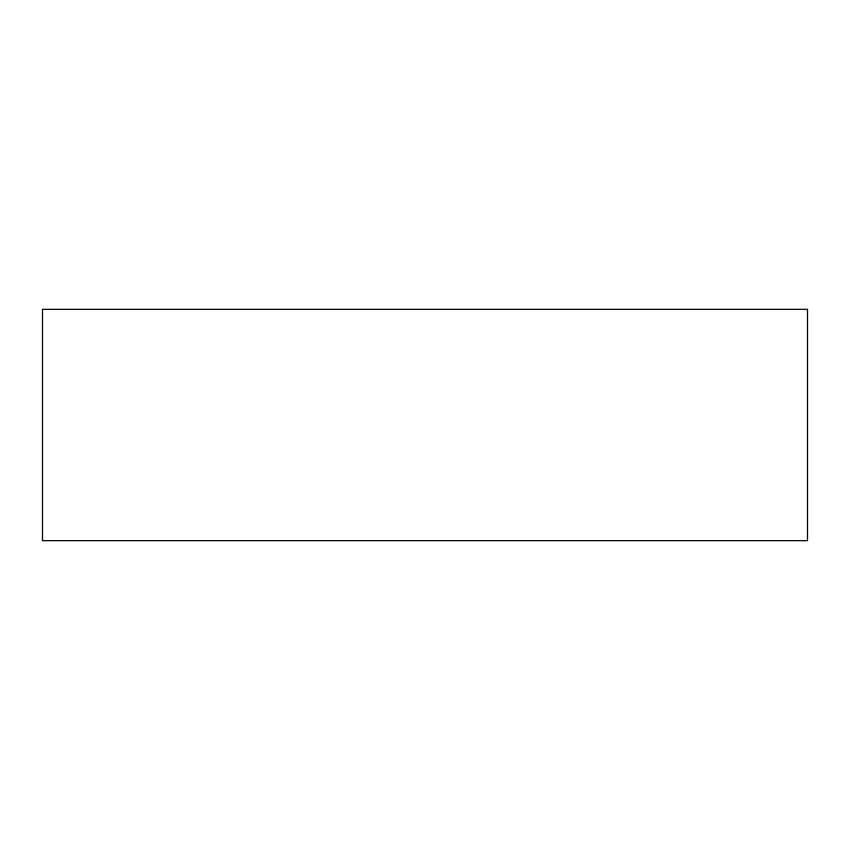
<?xml version="1.0" encoding="UTF-8"?>
<svg xmlns="http://www.w3.org/2000/svg" width="850" height="850" viewBox="0 0 850 850"><rect width="100%" height="100%" fill="white"/><g stroke="black" fill="none" stroke-linecap="round" stroke-linejoin="round"><path stroke-width="1.27" d="M807.5 309.326L42.5 309.326L42.5 540.674L807.5 540.674L807.5 309.326"/></g></svg>
